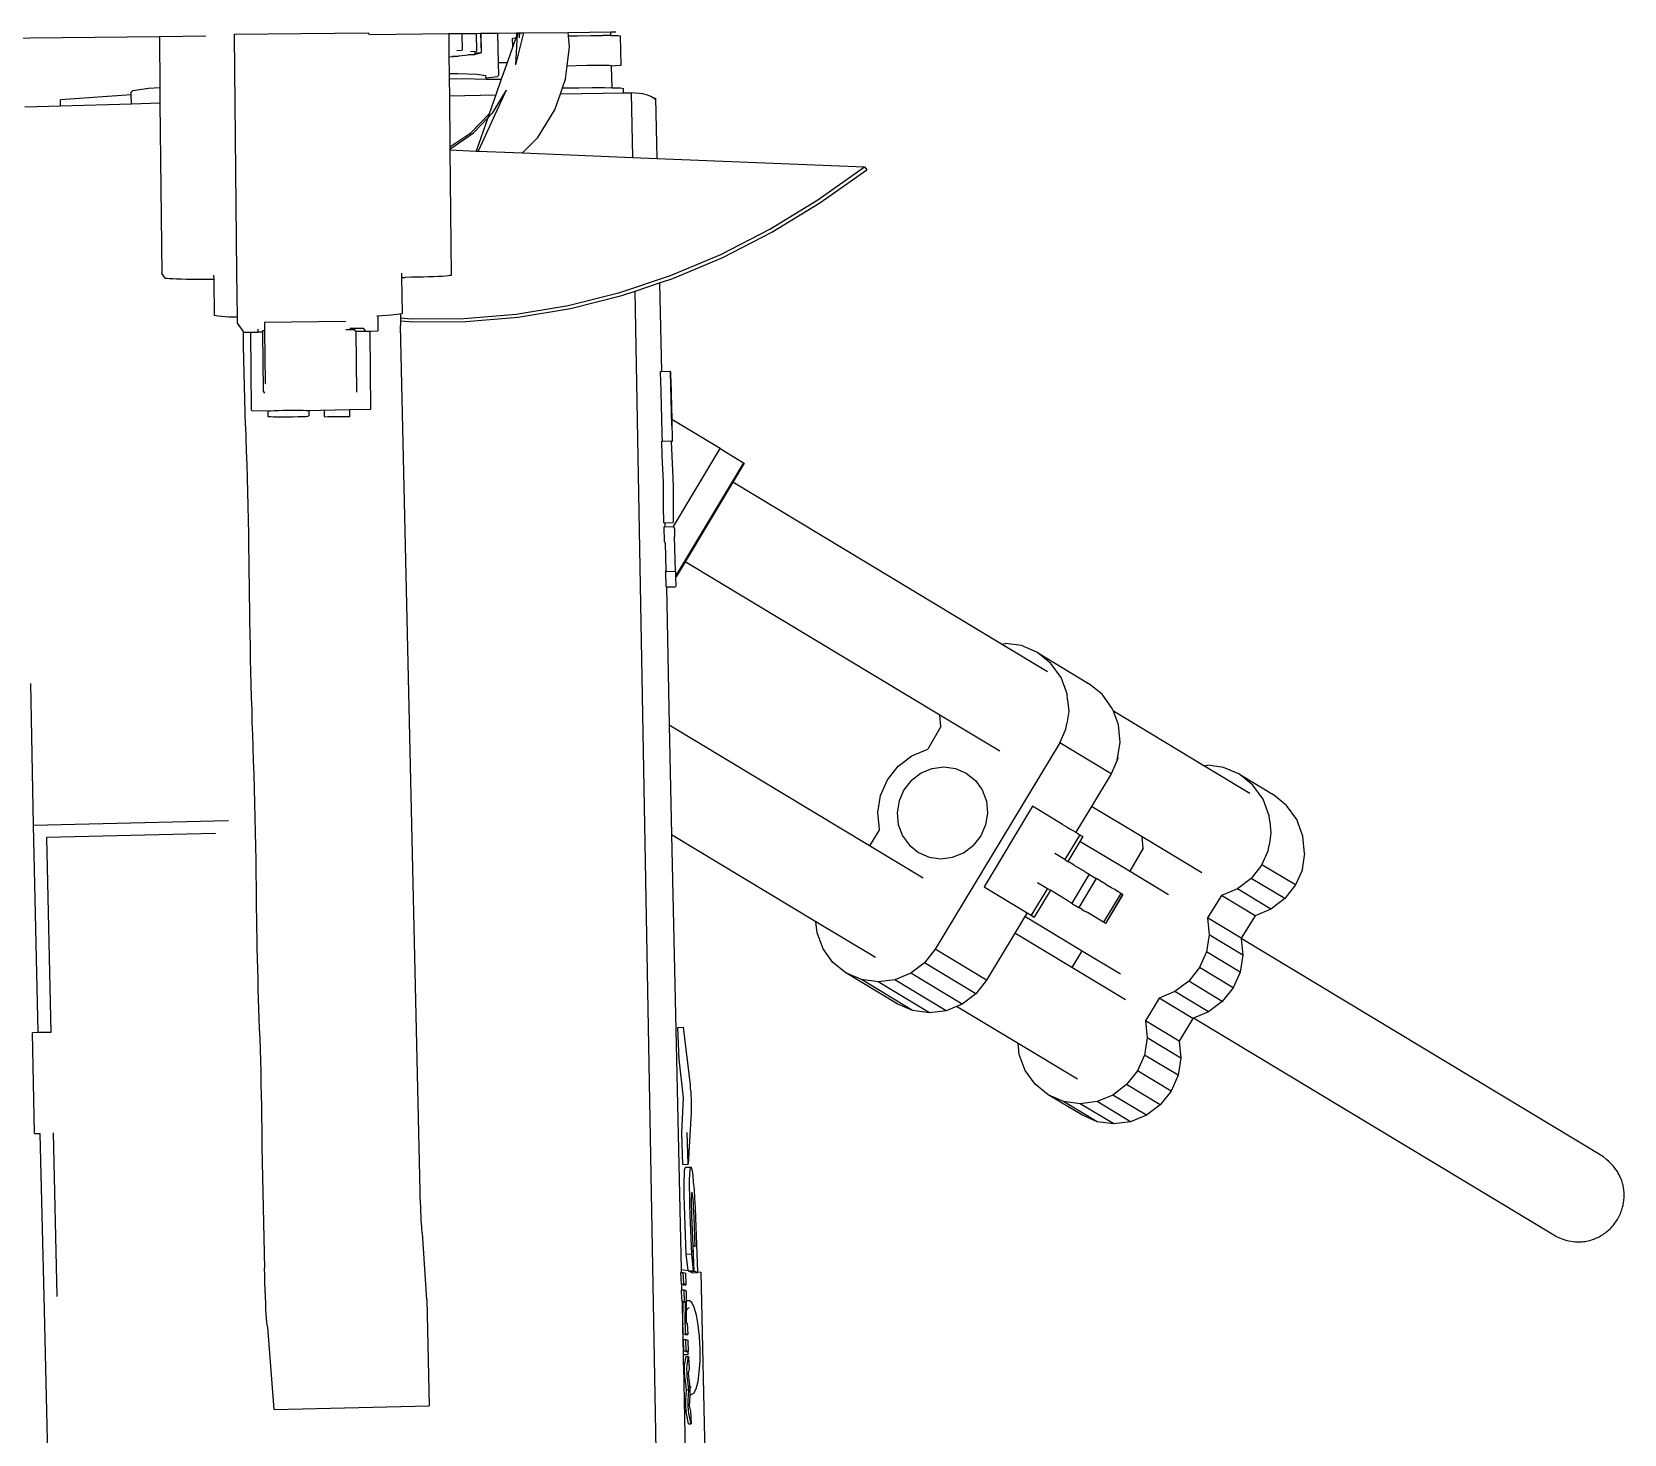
# Model space of a CAD drawing. Header units: inches. Extents: x -54 to 57, y -24 to 32.
# Drawn here: x -43.89 to -27.95, y 6.85 to 20.88 of the extents above; entities that cross this region are included whole.
import ezdxf

# ---------------------------------------------------------------- set-up
doc = ezdxf.new("R2010")
doc.units = ezdxf.units.IN
doc.header["$MEASUREMENT"] = 0
doc.layers.add('models', color=7, linetype='Continuous')

# ---------------------------------------------------------------- blocks, each defined once
blk = doc.blocks.new('camera_man')
at = {"layer": 'models'}
for p, q in [((-1.924, 13.72), (-3.684, 13.701)), ((-1.459, 13.725), (-1.924, 13.72)), ((-1.924, 13.72), (-1.919, 13.213)), ((0.17, 13.756), (-1.174, 13.742)), ((-1.174, 13.742), (-1.174, 13.728)), ((-1.174, 13.728), (-1.151, 11.359)), ((0.18, 13.743), (0.17, 13.756)), ((0.18, 13.743), (0.973, 13.751)), ((0.973, 13.751), (1.103, 13.753)), ((0.973, 13.751), (0.975, 13.519)), ((1.103, 13.753), (1.248, 13.754)), ((1.103, 13.753), (1.107, 13.584)), ((1.248, 13.754), (1.292, 13.755)), ((1.248, 13.754), (1.252, 13.574)), ((1.292, 13.755), (1.296, 13.56)), ((1.292, 13.755), (1.294, 13.755)), ((1.294, 13.755), (1.463, 13.757)), ((1.294, 13.755), (1.298, 13.559)), ((1.463, 13.757), (1.651, 13.759)), ((1.47, 13.46), (1.463, 13.757)), ((1.72, 13.759), (1.64, 13.44)), ((1.657, 13.745), (1.64, 13.44)), ((1.653, 13.734), (1.644, 13.708)), ((1.653, 13.734), (1.651, 13.759)), ((1.651, 13.759), (1.657, 13.759)), ((1.657, 13.745), (1.653, 13.734)), ((1.657, 13.759), (1.657, 13.745)), ((1.657, 13.759), (1.661, 13.758)), ((1.661, 13.758), (1.657, 13.745)), ((1.661, 13.758), (1.675, 13.759)), ((1.675, 13.759), (1.678, 13.71)), ((1.675, 13.759), (1.68, 13.759)), ((1.68, 13.759), (1.678, 13.71)), ((1.68, 13.759), (1.72, 13.759)), ((1.72, 13.759), (2.168, 13.764)), ((2.168, 13.764), (2.594, 13.769)), ((2.171, 13.728), (2.168, 13.764)), ((2.171, 13.728), (2.262, 13.73)), ((2.182, 13.618), (2.171, 13.728)), ((2.262, 13.73), (2.395, 13.732)), ((2.395, 13.732), (2.513, 13.733)), ((2.595, 13.733), (2.513, 13.733)), ((2.594, 13.769), (2.644, 13.77)), ((2.595, 13.733), (2.594, 13.769)), ((2.595, 13.733), (2.605, 13.733)), ((2.605, 13.733), (2.667, 13.732)), ((2.667, 13.732), (2.693, 13.73)), ((2.699, 13.435), (2.693, 13.73)), ((1.055, 13.582), (1.107, 13.584)), ((1.19, 13.571), (1.252, 13.574)), ((1.228, 13.558), (1.296, 13.56)), ((1.237, 13.544), (1.296, 13.56)), ((1.296, 13.56), (1.298, 13.559)), ((1.613, 13.621), (1.556, 13.459)), ((1.612, 13.704), (1.622, 13.707)), ((1.613, 13.621), (1.612, 13.704)), ((1.644, 13.708), (1.613, 13.621)), ((1.622, 13.707), (1.644, 13.708)), ((2.159, 13.43), (2.182, 13.618)), ((0.975, 13.519), (1.069, 13.526)), ((0.975, 13.519), (0.977, 13.353)), ((1.01, 13.526), (1.069, 13.526)), ((1.234, 13.543), (1.069, 13.526)), ((1.167, 13.543), (1.234, 13.543)), ((1.234, 13.543), (1.237, 13.544)), ((1.556, 13.459), (1.47, 13.46)), ((1.473, 13.336), (1.47, 13.46)), ((1.556, 13.459), (1.499, 13.294)), ((2.143, 13.294), (2.159, 13.43)), ((2.159, 13.43), (2.249, 13.432)), ((2.249, 13.432), (2.358, 13.434)), ((2.358, 13.434), (2.454, 13.435)), ((2.454, 13.435), (2.53, 13.435)), ((2.53, 13.435), (2.58, 13.435)), ((2.58, 13.435), (2.602, 13.433)), ((2.602, 13.427), (2.602, 13.433)), ((2.642, 13.429), (2.602, 13.427)), ((2.607, 13.21), (2.602, 13.427)), ((2.689, 13.433), (2.642, 13.429)), ((2.699, 13.435), (2.689, 13.433)), ((0.977, 13.353), (1.065, 13.352)), ((0.977, 13.353), (0.978, 13.3)), ((0.978, 13.3), (1.109, 13.301)), ((0.978, 13.3), (0.979, 13.129)), ((1.065, 13.352), (1.254, 13.344)), ((1.109, 13.301), (1.346, 13.297)), ((1.254, 13.344), (1.345, 13.332)), ((1.346, 13.305), (1.345, 13.332)), ((1.458, 13.32), (1.346, 13.305)), ((1.346, 13.297), (1.346, 13.305)), ((1.346, 13.297), (1.471, 13.295)), ((1.499, 13.294), (1.443, 13.137)), ((1.473, 13.336), (1.458, 13.32)), ((1.471, 13.295), (1.499, 13.294)), ((2.112, 13.207), (2.143, 13.294)), ((-2.206, 13.139), (-2.914, 13.087)), ((-2.913, 13.028), (-2.914, 13.087)), ((-2.206, 13.164), (-2.189, 13.183)), ((-2.206, 13.139), (-2.206, 13.164)), ((-2.204, 13.049), (-2.206, 13.139)), ((-2.189, 13.183), (-2.034, 13.204)), ((-2.034, 13.204), (-1.919, 13.213)), ((-1.919, 13.213), (-1.918, 13.057)), ((0.979, 13.129), (1.443, 13.137)), ((0.979, 13.129), (0.984, 12.617)), ((1.548, 13.185), (1.266, 12.575)), ((1.443, 13.137), (1.378, 12.95)), ((1.548, 13.185), (1.406, 12.955)), ((2.035, 12.987), (2.092, 13.148)), ((2.092, 13.148), (2.112, 13.207)), ((2.092, 13.148), (2.722, 13.159)), ((2.112, 13.207), (2.132, 13.207)), ((2.132, 13.207), (2.276, 13.21)), ((2.276, 13.21), (2.412, 13.212)), ((2.412, 13.212), (2.533, 13.212)), ((2.533, 13.212), (2.607, 13.21)), ((2.607, 13.21), (2.628, 13.21)), ((2.628, 13.21), (2.692, 13.207)), ((2.692, 13.207), (2.721, 13.203)), ((2.722, 13.159), (2.721, 13.203)), ((2.722, 13.159), (2.802, 13.16)), ((2.915, 13.149), (2.802, 13.16)), ((2.814, 12.512), (2.802, 13.16)), ((2.961, 13.135), (2.915, 13.149)), ((2.997, 13.122), (2.961, 13.135)), ((3.014, 13.112), (2.997, 13.122)), ((3.014, 13.112), (3.043, 13.106)), ((3.023, 13.108), (3.014, 13.112)), ((3.038, 13.093), (3.023, 13.108)), ((3.043, 13.106), (3.056, 12.503)), ((-3.27, 13.017), (-2.913, 13.028)), ((-2.913, 13.028), (-2.204, 13.049)), ((-2.204, 13.049), (-1.918, 13.057)), ((-1.918, 13.057), (-1.901, 11.351)), ((1.195, 12.757), (1.378, 12.95)), ((1.364, 12.91), (1.406, 12.955)), ((1.378, 12.95), (1.364, 12.91)), ((1.864, 12.712), (2.035, 12.987)), ((0.984, 12.617), (1.195, 12.757)), ((0.995, 12.601), (1.219, 12.757)), ((1.219, 12.757), (1.364, 12.91)), ((1.364, 12.91), (1.247, 12.576)), ((0.984, 12.617), (0.984, 12.61)), ((0.984, 12.61), (0.985, 12.597)), ((0.985, 12.597), (0.995, 12.601)), ((0.985, 12.597), (0.985, 12.587)), ((1.712, 12.557), (1.864, 12.712)), ((0.985, 12.587), (1.247, 12.576)), ((0.985, 12.587), (0.997, 11.333)), ((1.247, 12.576), (1.266, 12.575)), ((1.266, 12.575), (1.712, 12.557)), ((1.712, 12.557), (2.814, 12.512)), ((2.814, 12.512), (3.056, 12.503)), ((3.056, 12.503), (5.136, 12.418)), ((4.668, 12.087), (5.136, 12.418)), ((4.689, 12.057), (5.157, 12.388)), ((5.136, 12.418), (5.157, 12.388)), ((4.187, 11.794), (4.668, 12.087)), ((4.208, 11.764), (4.689, 12.057)), ((3.695, 11.542), (4.187, 11.794)), ((3.716, 11.512), (4.208, 11.764)), ((3.194, 11.33), (3.695, 11.542)), ((3.215, 11.3), (3.716, 11.512)), ((-1.867, 11.304), (-1.901, 11.351)), ((-1.381, 11.333), (-1.38, 11.291)), ((-1.151, 11.359), (-1.146, 10.912)), ((0.5, 11.355), (0.501, 11.312)), ((0.822, 11.318), (0.771, 11.317)), ((0.867, 11.32), (0.822, 11.318)), ((0.907, 11.322), (0.867, 11.32)), ((0.94, 11.324), (0.907, 11.322)), ((0.966, 11.327), (0.94, 11.324)), ((0.984, 11.329), (0.966, 11.327)), ((0.995, 11.331), (0.984, 11.329)), ((0.997, 11.333), (0.995, 11.331)), ((2.685, 11.159), (3.194, 11.33)), ((-1.861, 11.301), (-1.867, 11.304)), ((-1.846, 11.299), (-1.861, 11.301)), ((-1.823, 11.297), (-1.846, 11.299)), ((-1.791, 11.296), (-1.823, 11.297)), ((-1.752, 11.294), (-1.791, 11.296)), ((-1.706, 11.293), (-1.752, 11.294)), ((-1.653, 11.292), (-1.706, 11.293)), ((-1.596, 11.291), (-1.653, 11.292)), ((-1.534, 11.291), (-1.596, 11.291)), ((-1.469, 11.291), (-1.534, 11.291)), ((-1.402, 11.291), (-1.469, 11.291)), ((-1.38, 11.291), (-1.402, 11.291)), ((-1.38, 11.291), (-1.377, 10.93)), ((0.501, 11.312), (0.537, 11.312)), ((0.501, 11.312), (0.505, 10.951)), ((0.599, 11.313), (0.537, 11.312)), ((0.659, 11.314), (0.599, 11.313)), ((0.717, 11.315), (0.659, 11.314)), ((0.771, 11.317), (0.717, 11.315)), ((2.169, 11.03), (2.685, 11.159)), ((2.706, 11.129), (2.838, 11.174)), ((2.838, 11.174), (3.083, 11.256)), ((3.066, -1.347), (2.838, 11.174)), ((3.083, 11.256), (3.215, 11.3)), ((3.083, 11.256), (3.103, 10.37)), ((1.648, 10.944), (2.169, 11.03)), ((1.669, 10.914), (2.19, 11)), ((2.19, 11), (2.706, 11.129)), ((-1.335, 10.922), (-1.377, 10.93)), ((-1.232, 10.914), (-1.335, 10.922)), ((-1.146, 10.912), (-1.232, 10.914)), ((-1.146, 10.912), (-1.145, 10.852)), ((-1.145, 10.852), (-1.087, 10.771)), ((-0.065, 10.869), (-0.872, 10.86)), ((-0.872, 10.86), (-0.871, 10.78)), ((-0.062, 10.864), (-0.065, 10.869)), ((0.256, 10.924), (0.253, 10.924)), ((0.262, 10.925), (0.256, 10.924)), ((0.397, 10.933), (0.262, 10.925)), ((0.262, 10.925), (0.263, 10.777)), ((0.482, 10.942), (0.397, 10.933)), ((0.488, 10.944), (0.482, 10.942)), ((0.505, 10.951), (0.488, 10.944)), ((0.488, 10.944), (0.488, 10.906)), ((0.488, 10.906), (0.598, 10.898)), ((0.488, 10.906), (0.489, 10.878)), ((0.489, 10.878), (0.619, 10.868)), ((0.489, 10.878), (0.49, 10.83)), ((0.598, 10.898), (1.124, 10.899)), ((0.619, 10.868), (1.145, 10.87)), ((1.124, 10.899), (1.648, 10.944)), ((1.145, 10.87), (1.669, 10.914)), ((-1.087, 10.771), (-1.084, 10.628)), ((-1.087, 10.771), (-1.081, 10.762)), ((-1.081, 10.762), (-1.011, 10.762)), ((-1.011, 10.762), (-0.937, 10.764)), ((-1.011, 10.762), (-1.004, 9.986)), ((-0.938, 10.794), (-0.937, 10.764)), ((-0.888, 10.763), (-0.937, 10.764)), ((-0.937, 10.764), (-0.937, 10.763)), ((-0.888, 10.78), (-0.871, 10.78)), ((-0.888, 10.763), (-0.888, 10.78)), ((-0.882, 10.173), (-0.888, 10.763)), ((-0.871, 10.78), (-0.866, 10.254)), ((-0.059, 10.789), (-0.019, 10.79)), ((-0.019, 10.804), (0.116, 10.805)), ((-0.019, 10.79), (0.029, 10.79)), ((0.041, 10.773), (0.029, 10.79)), ((0.043, 10.773), (0.041, 10.773)), ((0.043, 10.772), (0.041, 10.773)), ((0.044, 10.772), (0.043, 10.773)), ((0.043, 10.772), (0.044, 10.772)), ((0.043, 10.772), (0.049, 10.164)), ((0.044, 10.772), (0.134, 10.773)), ((0.116, 10.805), (0.134, 10.78)), ((0.134, 10.78), (0.134, 10.775)), ((0.134, 10.775), (0.263, 10.777)), ((0.134, 10.775), (0.134, 10.773)), ((0.134, 10.773), (0.175, 10.773)), ((0.175, 10.773), (0.183, 10.762)), ((0.183, 10.762), (0.19, 9.988)), ((0.687, 2.162), (0.49, 10.83)), ((-1.081, 10.624), (-1.084, 10.628)), ((-1.063, 9.825), (-1.081, 10.624)), ((3.094, 10.364), (3.094, 10.37)), ((3.094, 10.37), (3.103, 10.37)), ((3.094, 10.341), (3.094, 10.364)), ((3.103, 10.37), (3.188, 10.372)), ((3.188, 10.372), (3.188, 10.37)), ((3.188, 10.37), (3.189, 10.363)), ((3.189, 10.363), (3.191, 10.363)), ((3.189, 10.363), (3.191, 10.226)), ((3.191, 10.363), (3.192, 10.36)), ((-0.866, 10.254), (-0.86, 10.246)), ((3.095, 10.294), (3.094, 10.341)), ((3.108, 9.762), (3.095, 10.294)), ((3.191, 10.226), (3.191, 10.222)), ((3.191, 10.226), (3.192, 10.222)), ((3.191, 10.222), (3.192, 10.222)), ((3.191, 10.222), (3.201, 9.829)), ((3.192, 10.36), (3.193, 10.35)), ((3.193, 10.35), (3.194, 10.324)), ((3.194, 10.324), (3.195, 10.275)), ((3.195, 10.275), (3.205, 9.889)), ((-0.869, 10.154), (-0.882, 10.173)), ((-0.996, 9.975), (-1.004, 9.986)), ((-0.809, 9.974), (-0.996, 9.975)), ((-0.83, 9.972), (-0.838, 9.97)), ((-0.838, 9.97), (-0.837, 9.921)), ((-0.837, 9.921), (-0.832, 9.92)), ((-0.832, 9.92), (-0.812, 9.918)), ((-0.809, 9.974), (-0.83, 9.972)), ((-0.812, 9.918), (-0.781, 9.917)), ((-0.775, 9.975), (-0.809, 9.974)), ((-0.781, 9.917), (-0.739, 9.916)), ((-0.732, 9.977), (-0.775, 9.975)), ((-0.739, 9.916), (-0.69, 9.916)), ((-0.685, 9.978), (-0.732, 9.977)), ((-0.69, 9.916), (-0.637, 9.916)), ((-0.599, 9.979), (-0.685, 9.978)), ((-0.637, 9.916), (-0.584, 9.917)), ((-0.577, 9.979), (-0.599, 9.979)), ((-0.584, 9.917), (-0.535, 9.918)), ((-0.528, 9.979), (-0.577, 9.979)), ((-0.535, 9.918), (-0.492, 9.92)), ((-0.486, 9.978), (-0.528, 9.979)), ((-0.492, 9.92), (-0.458, 9.921)), ((-0.455, 9.977), (-0.486, 9.978)), ((-0.458, 9.921), (-0.437, 9.923)), ((-0.019, 9.985), (-0.455, 9.977)), ((-0.435, 9.976), (-0.455, 9.977)), ((-0.437, 9.923), (-0.429, 9.925)), ((-0.429, 9.974), (-0.435, 9.976)), ((-0.429, 9.974), (-0.429, 9.925)), ((-0.271, 9.92), (-0.272, 9.983)), ((-0.267, 9.913), (-0.271, 9.92)), ((-0.058, 9.917), (-0.267, 9.913)), ((-0.237, 9.919), (-0.06, 9.92)), ((-0.06, 9.92), (-0.058, 9.917)), ((-0.018, 9.916), (-0.058, 9.917)), ((0.19, 9.988), (-0.019, 9.985)), ((-0.018, 9.916), (-0.019, 9.985)), ((3.205, 9.889), (3.207, 9.82)), ((3.69, 9.598), (3.205, 9.889)), ((-1.063, 9.825), (-1.059, 9.703)), ((3.11, 9.714), (3.108, 9.762)), ((3.201, 9.829), (3.206, 9.815)), ((3.207, 9.82), (3.206, 9.815)), ((3.206, 9.815), (3.209, 9.743)), ((3.209, 9.743), (3.21, 9.697)), ((-1.059, 9.703), (-1.054, 9.574)), ((-1.054, 9.574), (-1.05, 9.441)), ((3.11, 9.525), (3.106, 9.672)), ((3.106, 9.672), (3.114, 9.672)), ((3.111, 9.688), (3.11, 9.714)), ((3.112, 9.678), (3.111, 9.688)), ((3.114, 9.672), (3.112, 9.678)), ((3.114, 9.672), (3.199, 9.675)), ((3.199, 9.675), (3.199, 9.668)), ((3.199, 9.668), (3.209, 9.668)), ((3.199, 9.668), (3.216, 9.305)), ((3.21, 9.674), (3.209, 9.668)), ((3.21, 9.697), (3.21, 9.674)), ((3.223, 8.818), (3.69, 9.598)), ((3.69, 9.598), (3.924, 9.457)), ((-1.05, 9.441), (-1.046, 9.303)), ((3.122, 9.265), (3.11, 9.525)), ((3.924, 9.457), (3.244, 8.32)), ((3.93, 9.453), (3.816, 9.263)), ((3.924, 9.457), (3.929, 9.454)), ((3.929, 9.454), (3.93, 9.453)), ((-1.046, 9.303), (-1.042, 9.164)), ((3.122, 9.025), (3.122, 9.265)), ((3.216, 9.305), (3.218, 9.203)), ((3.816, 9.263), (3.339, 8.466)), ((6.507, 7.642), (3.816, 9.263)), ((-1.042, 9.164), (-1.039, 9.023)), ((3.218, 9.203), (3.22, 8.859)), ((-1.039, 9.023), (-1.036, 8.883)), ((3.127, 8.856), (3.122, 9.025)), ((-1.036, 8.883), (-1.033, 8.744)), ((3.127, 8.856), (3.136, 8.856)), ((3.134, 8.669), (3.13, 8.816)), ((3.13, 8.816), (3.137, 8.816)), ((3.136, 8.856), (3.22, 8.859)), ((3.136, 8.856), (3.137, 8.816)), ((3.137, 8.816), (3.223, 8.818)), ((3.223, 8.818), (3.23, 8.802)), ((3.23, 8.802), (3.231, 8.791)), ((3.231, 8.791), (3.232, 8.765)), ((-1.033, 8.744), (-1.031, 8.609)), ((-1.031, 8.609), (-1.029, 8.479)), ((3.14, 8.651), (3.134, 8.669)), ((3.14, 8.651), (3.147, 8.378)), ((3.232, 8.765), (3.233, 8.717)), ((3.242, 8.368), (3.233, 8.717)), ((-1.029, 8.479), (-1.028, 8.354)), ((3.339, 8.466), (3.25, 8.316)), ((5.889, 6.931), (3.339, 8.466)), ((-1.028, 8.354), (-1.027, 8.237)), ((3.15, 8.218), (3.145, 8.368)), ((3.145, 8.368), (3.146, 8.368)), ((3.147, 8.378), (3.146, 8.378)), ((3.147, 8.378), (3.146, 8.368)), ((3.146, 8.368), (3.148, 8.368)), ((3.148, 8.368), (3.147, 8.378)), ((3.148, 8.368), (3.239, 8.371)), ((3.239, 8.371), (3.241, 8.364)), ((3.242, 8.368), (3.241, 8.364)), ((3.241, 8.364), (3.244, 8.32)), ((3.248, 8.317), (3.244, 8.32)), ((3.244, 8.32), (3.244, 8.291)), ((3.244, 8.291), (3.245, 8.245)), ((3.25, 8.316), (3.248, 8.317)), ((-1.027, 8.237), (-1.025, 8.118)), ((3.151, 8.214), (3.15, 8.218)), ((3.151, 8.214), (3.244, 8.216)), ((3.151, 8.214), (3.18, 6.831)), ((3.245, 8.222), (3.244, 8.216)), ((3.245, 8.245), (3.245, 8.222)), ((-1.025, 8.118), (-1.023, 7.997)), ((-1.023, 7.997), (-1.021, 7.873)), ((-1.021, 7.873), (-1.019, 7.747)), ((-1.019, 7.747), (-1.016, 7.62)), ((-1.016, 7.62), (-1.014, 7.492)), ((6.507, 7.642), (6.547, 7.648)), ((6.967, 7.365), (6.507, 7.642)), ((6.705, 7.626), (6.547, 7.648)), ((6.865, 7.557), (6.705, 7.626)), ((7, 7.448), (6.865, 7.557)), ((6.865, 7.557), (7.378, 7.248)), ((-1.014, 7.492), (-1.011, 7.364)), ((-1.011, 7.364), (-1.007, 7.236)), ((7.102, 7.307), (7, 7.448)), ((-3.183, 5.83), (-3.211, 7.248)), ((-1.007, 7.236), (-1.004, 7.108)), ((7.163, 7.143), (7.102, 7.307)), ((7.513, 7.139), (7.378, 7.248)), ((-1.004, 7.108), (-1, 6.982)), ((7.168, 7.085), (7.163, 7.143)), ((7.168, 7.085), (7.18, 6.966)), ((7.615, 6.998), (7.513, 7.139)), ((-1, 6.982), (-0.997, 6.858)), ((-0.997, 6.858), (-0.993, 6.737)), ((5.9, 6.816), (5.889, 6.931)), ((6.488, 6.57), (5.889, 6.931)), ((7.18, 6.966), (7.161, 6.847)), ((7.626, 6.969), (7.615, 6.998)), ((7.676, 6.834), (7.626, 6.969)), ((8.53, 6.424), (7.626, 6.969)), ((-0.993, 6.737), (-0.988, 6.61)), ((5.186, 5.623), (3.18, 6.831)), ((3.18, 6.831), (3.204, 5.733)), ((5.9, 6.816), (5.768, 6.589)), ((7.09, 6.652), (7.151, 6.79)), ((7.151, 6.79), (7.161, 6.847)), ((7.693, 6.657), (7.676, 6.834)), ((-0.988, 6.61), (-0.984, 6.476)), ((5.61, 6.524), (5.768, 6.589)), ((7.09, 6.652), (5.843, 4.589)), ((7.603, 6.343), (7.09, 6.652)), ((7.664, 6.481), (7.693, 6.657)), ((-0.984, 6.476), (-0.979, 6.337)), ((5.365, 6.284), (5.472, 6.42)), ((5.472, 6.42), (5.61, 6.524)), ((5.701, 6.352), (5.812, 6.398)), ((5.812, 6.398), (5.929, 6.413)), ((5.929, 6.413), (6.046, 6.397)), ((6.046, 6.397), (6.154, 6.351)), ((7.664, 6.481), (7.603, 6.343)), ((7.674, 6.503), (7.665, 6.483)), ((8.53, 6.424), (8.57, 6.429)), ((8.991, 6.147), (8.53, 6.424)), ((8.729, 6.407), (8.57, 6.429)), ((8.888, 6.339), (8.729, 6.407)), ((-0.979, 6.337), (-0.975, 6.195)), ((5.295, 6.125), (5.365, 6.284)), ((5.605, 6.279), (5.53, 6.184)), ((5.605, 6.279), (5.701, 6.352)), ((6.154, 6.351), (6.245, 6.277)), ((6.245, 6.277), (6.314, 6.182)), ((7.603, 6.343), (7.406, 6.017)), ((8.888, 6.339), (9.225, 6.136)), ((9.023, 6.23), (8.888, 6.339)), ((9.125, 6.089), (9.023, 6.23)), ((-0.975, 6.195), (-0.971, 6.05)), ((5.267, 5.955), (5.295, 6.125)), ((5.481, 6.073), (5.462, 5.954)), ((5.53, 6.184), (5.481, 6.073)), ((6.314, 6.182), (6.355, 6.071)), ((6.355, 6.071), (6.367, 5.951)), ((9.187, 5.924), (9.125, 6.089)), ((9.36, 6.027), (9.225, 6.136)), ((-0.971, 6.05), (-0.968, 5.904)), ((-0.968, 5.904), (-0.965, 5.759)), ((5.284, 5.785), (5.267, 5.955)), ((5.462, 5.954), (5.473, 5.835)), ((6.817, 6.018), (6.331, 5.213)), ((6.367, 5.951), (6.347, 5.832)), ((7.116, 5.837), (6.817, 6.018)), ((7.406, 6.017), (7.249, 5.758)), ((7.913, 5.712), (7.406, 6.017)), ((9.192, 5.867), (9.187, 5.924)), ((9.462, 5.886), (9.36, 6.027)), ((-3.186, 5.83), (-3.183, 5.83)), ((-3.139, 3.753), (-3.186, 5.83)), ((-3.183, 5.83), (-1.237, 5.875)), ((-1.366, 5.746), (-3.054, 5.707)), ((-1.366, 5.746), (-1.365, 5.742)), ((-1.235, 5.869), (-1.237, 5.875)), ((-0.965, 5.759), (-0.962, 5.615)), ((5.284, 5.785), (5.186, 5.623)), ((5.473, 5.835), (5.515, 5.724)), ((6.347, 5.832), (6.298, 5.722)), ((7.116, 5.837), (7.165, 5.808)), ((7.165, 5.808), (7.19, 5.793)), ((7.19, 5.793), (7.249, 5.758)), ((7.249, 5.758), (7.27, 5.745)), ((7.27, 5.745), (7.277, 5.741)), ((7.277, 5.741), (7.29, 5.732)), ((9.204, 5.748), (9.184, 5.629)), ((9.192, 5.867), (9.204, 5.748)), ((9.523, 5.721), (9.462, 5.886)), ((-3.054, 5.707), (-3.01, 3.756)), ((-0.962, 5.615), (-0.96, 5.475)), ((4.649, 4.863), (3.204, 5.733)), ((3.204, 5.733), (3.299, 1.383)), ((5.723, 5.3), (5.186, 5.623)), ((5.515, 5.724), (5.584, 5.629)), ((5.584, 5.629), (5.675, 5.555)), ((6.127, 5.554), (6.223, 5.627)), ((6.298, 5.722), (6.223, 5.627)), ((7.29, 5.732), (7.14, 5.485)), ((7.291, 5.666), (7.17, 5.467)), ((7.29, 5.732), (7.307, 5.722)), ((7.32, 5.715), (7.291, 5.666)), ((7.786, 5.368), (7.291, 5.666)), ((7.307, 5.722), (7.314, 5.718)), ((7.314, 5.718), (7.32, 5.715)), ((7.924, 5.598), (7.791, 5.37)), ((7.924, 5.598), (7.913, 5.712)), ((8.512, 5.352), (7.913, 5.712)), ((9.175, 5.572), (9.184, 5.629)), ((9.54, 5.545), (9.523, 5.721)), ((-0.96, 5.475), (-0.958, 5.34)), ((5.675, 5.555), (5.782, 5.509)), ((5.782, 5.509), (5.899, 5.493)), ((5.899, 5.493), (6.016, 5.508)), ((6.016, 5.508), (6.127, 5.554)), ((7.14, 5.485), (7.041, 5.545)), ((7.14, 5.485), (7.17, 5.467)), ((7.177, 5.463), (7.17, 5.467)), ((7.234, 5.428), (7.177, 5.463)), ((7.234, 5.428), (7.24, 5.424)), ((7.292, 5.393), (7.24, 5.424)), ((9.113, 5.434), (9.005, 5.297)), ((9.113, 5.434), (9.175, 5.572)), ((9.45, 5.231), (9.113, 5.434)), ((9.54, 5.545), (9.512, 5.369)), ((-0.958, 5.34), (-0.956, 5.211)), ((7.384, 5.338), (7.21, 5.048)), ((7.453, 5.296), (7.279, 5.007)), ((7.297, 5.39), (7.292, 5.393)), ((7.339, 5.365), (7.297, 5.39)), ((7.343, 5.362), (7.339, 5.365)), ((7.343, 5.362), (7.376, 5.343)), ((7.377, 5.342), (7.376, 5.343)), ((7.376, 5.343), (7.378, 5.341)), ((7.378, 5.341), (7.384, 5.338)), ((7.383, 5.339), (7.384, 5.338)), ((7.384, 5.338), (7.387, 5.336)), ((7.387, 5.336), (7.453, 5.296)), ((7.462, 5.291), (7.453, 5.296)), ((7.499, 5.269), (7.462, 5.291)), ((7.499, 5.269), (7.511, 5.261)), ((7.553, 5.236), (7.511, 5.261)), ((7.786, 5.368), (7.791, 5.37)), ((8.177, 5.132), (7.786, 5.368)), ((9.005, 5.297), (8.867, 5.192)), ((9.342, 5.094), (9.005, 5.297)), ((9.512, 5.369), (9.45, 5.231)), ((9.521, 5.391), (9.512, 5.371)), ((-0.956, 5.211), (-0.955, 5.089)), ((6.331, 5.213), (6.762, 4.953)), ((6.966, 5.196), (6.804, 4.928)), ((6.996, 5.178), (6.834, 4.91)), ((6.866, 5.256), (6.966, 5.196)), ((6.966, 5.196), (6.996, 5.178)), ((7.169, 5.073), (6.996, 5.178)), ((7.701, 5.147), (7.527, 4.858)), ((7.719, 5.136), (7.546, 4.847)), ((7.721, 5.135), (7.547, 4.846)), ((7.553, 5.236), (7.586, 5.216)), ((7.612, 5.2), (7.586, 5.216)), ((7.64, 5.184), (7.612, 5.2)), ((7.669, 5.166), (7.64, 5.184)), ((7.67, 5.166), (7.669, 5.166)), ((7.68, 5.16), (7.67, 5.166)), ((7.701, 5.147), (7.68, 5.16)), ((7.719, 5.136), (7.701, 5.147)), ((7.721, 5.135), (7.719, 5.136)), ((8.707, 5.126), (8.568, 4.903)), ((8.867, 5.192), (8.707, 5.126)), ((9.044, 4.923), (8.707, 5.126)), ((9.203, 4.989), (8.867, 5.192)), ((9.45, 5.231), (9.342, 5.094)), ((-0.955, 5.089), (-0.954, 4.995)), ((-0.954, 4.995), (-0.953, 4.898)), ((6.762, 4.953), (6.74, 4.914)), ((6.762, 4.953), (6.804, 4.928)), ((7.169, 5.073), (7.199, 5.055)), ((7.199, 5.055), (7.201, 5.054)), ((7.201, 5.054), (7.21, 5.048)), ((7.21, 5.048), (7.214, 5.046)), ((7.214, 5.046), (7.217, 5.044)), ((7.218, 5.043), (7.217, 5.044)), ((7.218, 5.043), (7.279, 5.007)), ((7.313, 4.986), (7.279, 5.007)), ((7.313, 4.986), (7.328, 4.977)), ((7.328, 4.977), (7.337, 4.972)), ((7.337, 4.972), (7.346, 4.966)), ((7.366, 4.954), (7.346, 4.966)), ((7.527, 4.858), (7.366, 4.954)), ((9.203, 4.989), (9.044, 4.923)), ((9.342, 5.094), (9.203, 4.989)), ((-0.953, 4.898), (-0.951, 4.799)), ((-0.951, 4.799), (-0.95, 4.699)), ((4.66, 4.751), (4.649, 4.863)), ((5.244, 4.504), (4.649, 4.863)), ((6.74, 4.914), (6.639, 4.748)), ((7.307, 4.573), (6.74, 4.914)), ((6.804, 4.928), (6.828, 4.913)), ((6.828, 4.913), (6.834, 4.91)), ((7.546, 4.847), (7.527, 4.858)), ((7.546, 4.847), (7.547, 4.846)), ((8.568, 4.903), (8.585, 4.732)), ((8.905, 4.7), (8.568, 4.903)), ((9.044, 4.923), (8.905, 4.7)), ((-0.95, 4.699), (-0.948, 4.598)), ((4.72, 4.592), (4.66, 4.751)), ((6.639, 4.748), (6.356, 4.279)), ((7.209, 4.405), (6.639, 4.748)), ((8.585, 4.732), (8.557, 4.562)), ((8.921, 4.53), (8.585, 4.732)), ((8.905, 4.7), (8.906, 4.694)), ((12.532, 2.51), (8.906, 4.694)), ((8.906, 4.694), (8.921, 4.53)), ((-0.948, 4.598), (-0.945, 4.496)), ((-0.945, 4.496), (-0.943, 4.393)), ((4.818, 4.455), (4.72, 4.592)), ((5.843, 4.589), (5.735, 4.452)), ((6.356, 4.279), (5.843, 4.589)), ((7.307, 4.566), (7.209, 4.405)), ((7.307, 4.566), (7.307, 4.573)), ((7.698, 4.337), (7.307, 4.573)), ((8.557, 4.562), (8.487, 4.404)), ((8.894, 4.359), (8.557, 4.562)), ((8.921, 4.53), (8.894, 4.359)), ((-0.943, 4.393), (-0.94, 4.291)), ((4.949, 4.35), (4.818, 4.455)), ((5.462, 4.041), (4.949, 4.35)), ((5.103, 4.284), (4.949, 4.35)), ((5.598, 4.348), (5.439, 4.282)), ((5.735, 4.452), (5.598, 4.348)), ((6.111, 4.039), (5.598, 4.348)), ((6.249, 4.143), (5.735, 4.452)), ((7.747, 4.081), (7.209, 4.405)), ((8.487, 4.404), (8.38, 4.268)), ((8.824, 4.201), (8.487, 4.404)), ((8.894, 4.359), (8.824, 4.201)), ((-0.94, 4.291), (-0.938, 4.19)), ((-0.938, 4.19), (-0.935, 4.089)), ((5.27, 4.261), (5.103, 4.284)), ((5.616, 3.975), (5.103, 4.284)), ((5.439, 4.282), (5.27, 4.261)), ((5.784, 3.951), (5.27, 4.261)), ((5.952, 3.973), (5.439, 4.282)), ((6.356, 4.279), (6.249, 4.143)), ((8.242, 4.164), (8.084, 4.099)), ((8.38, 4.268), (8.242, 4.164)), ((8.579, 3.961), (8.242, 4.164)), ((8.716, 4.065), (8.38, 4.268)), ((8.824, 4.201), (8.716, 4.065)), ((-0.935, 4.089), (-0.931, 3.99)), ((-0.931, 3.99), (-0.928, 3.893)), ((5.616, 3.975), (5.462, 4.041)), ((6.056, 4.016), (5.952, 3.973)), ((6.111, 4.039), (6.056, 4.016)), ((6.673, 3.644), (6.056, 4.016)), ((6.249, 4.143), (6.111, 4.039)), ((8.084, 4.099), (7.948, 3.87)), ((8.421, 3.896), (8.084, 4.099)), ((8.716, 4.065), (8.579, 3.961)), ((-0.928, 3.893), (-0.924, 3.796)), ((5.784, 3.951), (5.616, 3.975)), ((5.952, 3.973), (5.784, 3.951)), ((8.285, 3.668), (7.948, 3.87)), ((7.948, 3.87), (7.965, 3.7)), ((8.421, 3.896), (8.285, 3.668)), ((8.427, 3.898), (8.421, 3.896)), ((8.579, 3.961), (8.427, 3.898)), ((12.053, 1.715), (8.427, 3.898)), ((-3.139, 3.753), (-3.196, 3.752)), ((-3.173, 2.747), (-3.196, 3.752)), ((-3.01, 3.756), (-3.139, 3.753)), ((-0.924, 3.796), (-0.92, 3.693)), ((-0.92, 3.693), (-0.916, 3.584)), ((3.266, 3.805), (3.32, 3.807)), ((3.278, 3.486), (3.266, 3.805)), ((3.32, 3.807), (3.388, 3.231)), ((7.965, 3.7), (7.937, 3.529)), ((8.301, 3.497), (7.965, 3.7)), ((8.285, 3.668), (8.301, 3.497)), ((-0.916, 3.584), (-0.913, 3.472)), ((6.684, 3.533), (6.673, 3.644)), ((7.268, 3.286), (6.673, 3.644)), ((6.743, 3.374), (6.684, 3.533)), ((7.937, 3.529), (7.867, 3.37)), ((8.274, 3.326), (7.937, 3.529)), ((-0.913, 3.472), (-0.91, 3.357)), ((-0.91, 3.357), (-0.907, 3.241)), ((3.324, 3.102), (3.278, 3.486)), ((6.842, 3.237), (6.743, 3.374)), ((7.867, 3.37), (7.759, 3.234)), ((8.203, 3.167), (7.867, 3.37)), ((8.301, 3.497), (8.274, 3.326)), ((-0.907, 3.241), (-0.904, 3.126)), ((3.388, 3.231), (3.391, 3.195)), ((3.391, 3.195), (3.395, 3.16)), ((6.973, 3.132), (6.842, 3.237)), ((7.759, 3.234), (7.621, 3.129)), ((8.096, 3.031), (7.759, 3.234)), ((8.274, 3.326), (8.203, 3.167)), ((-0.904, 3.126), (-0.902, 3.013)), ((3.305, 2.751), (3.324, 3.102)), ((3.395, 3.16), (3.397, 3.124)), ((3.397, 3.124), (3.399, 3.089)), ((3.399, 3.089), (3.4, 3.054)), ((3.4, 3.054), (3.4, 3.02)), ((7.309, 2.929), (6.973, 3.132)), ((7.127, 3.065), (6.973, 3.132)), ((7.294, 3.042), (7.127, 3.065)), ((7.464, 2.862), (7.127, 3.065)), ((7.463, 3.064), (7.294, 3.042)), ((7.631, 2.839), (7.294, 3.042)), ((7.621, 3.129), (7.463, 3.064)), ((7.799, 2.861), (7.463, 3.064)), ((7.958, 2.927), (7.621, 3.129)), ((8.096, 3.031), (7.958, 2.927)), ((8.203, 3.167), (8.096, 3.031)), ((-0.902, 3.013), (-0.901, 2.903)), ((-0.901, 2.903), (-0.9, 2.798)), ((3.398, 2.953), (3.371, 2.437)), ((3.399, 2.986), (3.398, 2.953)), ((3.4, 3.02), (3.399, 2.986)), ((7.464, 2.862), (7.309, 2.929)), ((7.958, 2.927), (7.799, 2.861)), ((-3.173, 2.747), (-3.17, 2.739)), ((-3.116, 2.741), (-3.17, 2.739)), ((-3.116, 2.741), (-3.116, 2.744)), ((-3.075, 0.979), (-3.116, 2.741)), ((-2.987, 2.751), (-2.95, 1.117)), ((-0.9, 2.798), (-0.899, 2.7)), ((3.317, 2.435), (3.305, 2.751)), ((3.371, 2.437), (3.36, 2.753)), ((7.631, 2.839), (7.464, 2.862)), ((7.799, 2.861), (7.631, 2.839)), ((-0.899, 2.7), (-0.899, 2.609)), ((-0.899, 2.609), (-0.872, 1.396)), ((3.317, 2.435), (3.371, 2.437)), ((3.334, 2.376), (3.338, 2.4)), ((3.338, 2.4), (3.343, 2.406)), ((3.343, 2.406), (3.397, 2.408)), ((3.388, 2.378), (3.392, 2.402)), ((3.392, 2.402), (3.397, 2.408)), ((3.397, 2.408), (3.403, 2.396)), ((3.403, 2.396), (3.409, 2.368)), ((3.33, 2.276), (3.332, 2.335)), ((3.33, 2.204), (3.33, 2.276)), ((3.332, 2.335), (3.334, 2.376)), ((3.384, 2.278), (3.386, 2.337)), ((3.384, 2.206), (3.384, 2.278)), ((3.386, 2.337), (3.388, 2.378)), ((3.409, 2.368), (3.415, 2.322)), ((3.415, 2.322), (3.421, 2.258)), ((3.421, 2.258), (3.428, 2.182)), ((0.688, 2.11), (0.687, 2.162)), ((0.69, 2.058), (0.688, 2.11)), ((3.331, 2.121), (3.33, 2.204)), ((3.333, 2.027), (3.331, 2.121)), ((3.385, 2.123), (3.384, 2.206)), ((3.387, 2.029), (3.385, 2.123)), ((3.402, 2.12), (3.401, 2.091)), ((3.401, 2.091), (3.401, 2.055)), ((3.403, 2.14), (3.402, 2.12)), ((3.405, 2.152), (3.403, 2.14)), ((3.408, 2.155), (3.405, 2.152)), ((3.41, 2.149), (3.408, 2.155)), ((3.413, 2.135), (3.41, 2.149)), ((3.416, 2.113), (3.413, 2.135)), ((3.419, 2.082), (3.416, 2.113)), ((3.422, 2.045), (3.419, 2.082)), ((3.428, 2.182), (3.433, 2.096)), ((3.433, 2.096), (3.438, 2.003)), ((0.692, 2.008), (0.69, 2.058)), ((0.693, 1.96), (0.692, 2.008)), ((0.695, 1.916), (0.693, 1.96)), ((0.697, 1.875), (0.695, 1.916)), ((3.336, 1.924), (3.333, 2.027)), ((3.351, 1.536), (3.336, 1.924)), ((3.391, 1.926), (3.387, 2.029)), ((3.405, 1.538), (3.391, 1.926)), ((3.401, 2.055), (3.401, 2.014)), ((3.401, 2.014), (3.402, 1.969)), ((3.402, 1.969), (3.404, 1.919)), ((3.404, 1.919), (3.415, 1.621)), ((3.424, 2.003), (3.422, 2.045)), ((3.427, 1.957), (3.424, 2.003)), ((3.429, 1.907), (3.427, 1.957)), ((3.438, 2.003), (3.442, 1.9)), ((0.7, 1.839), (0.697, 1.875)), ((0.702, 1.808), (0.7, 1.839)), ((0.704, 1.783), (0.702, 1.808)), ((0.706, 1.764), (0.704, 1.783)), ((0.708, 1.751), (0.706, 1.764)), ((3.44, 1.612), (3.429, 1.907)), ((3.442, 1.9), (3.462, 1.36)), ((0.71, 1.745), (0.708, 1.751)), ((0.752, 1.081), (0.71, 1.745)), ((3.415, 1.621), (3.421, 1.622)), ((3.415, 1.621), (3.424, 1.37)), ((3.43, 1.367), (3.421, 1.622)), ((3.421, 1.622), (3.44, 1.612)), ((3.351, 1.536), (3.405, 1.538)), ((3.37, 1.373), (3.351, 1.536)), ((3.424, 1.37), (3.405, 1.538)), ((-0.87, 1.322), (-0.872, 1.396)), ((-0.868, 1.249), (-0.87, 1.322)), ((3.301, 1.237), (3.297, 1.352)), ((3.297, 1.352), (3.3, 1.352)), ((3.299, 1.383), (3.37, 1.373)), ((3.299, 1.383), (3.3, 1.352)), ((3.3, 1.352), (3.321, 1.352)), ((3.326, 1.238), (3.321, 1.352)), ((3.321, 1.352), (3.342, 1.345)), ((3.342, 1.345), (3.346, 1.23)), ((3.37, 1.368), (3.37, 1.373)), ((3.37, 1.368), (3.376, 1.368)), ((3.376, 1.368), (3.424, 1.37)), ((3.376, 1.365), (3.376, 1.368)), ((3.376, 1.365), (3.43, 1.367)), ((3.408, 1.349), (3.376, 1.365)), ((3.408, 1.349), (3.463, 1.351)), ((3.463, 1.351), (3.43, 1.367)), ((3.462, 1.36), (3.495, 1.355)), ((3.462, 1.36), (3.463, 1.351)), ((3.495, 1.355), (3.559, -1.457)), ((-2.95, 1.117), (-2.948, 1.113)), ((-0.865, 1.178), (-0.868, 1.249)), ((-0.862, 1.11), (-0.865, 1.178)), ((3.301, 1.237), (3.302, 1.237)), ((3.302, 1.237), (3.326, 1.238)), ((3.302, 1.237), (3.304, 1.178)), ((3.322, 1.23), (3.302, 1.237)), ((3.304, 1.178), (3.328, 1.179)), ((3.304, 1.156), (3.304, 1.178)), ((3.308, 1.063), (3.304, 1.156)), ((3.322, 1.23), (3.346, 1.23)), ((3.346, 1.23), (3.326, 1.238)), ((3.328, 1.179), (3.346, 1.172)), ((3.332, 1.064), (3.328, 1.179)), ((3.346, 1.172), (3.347, 1.169)), ((3.347, 1.169), (3.348, 1.16)), ((3.348, 1.16), (3.349, 1.146)), ((3.349, 1.146), (3.35, 1.126)), ((3.35, 1.126), (3.351, 1.11)), ((-3.073, 0.973), (-3.075, 0.979)), ((-3.031, -0.875), (-3.073, 0.973)), ((-0.86, 1.047), (-0.862, 1.11)), ((-0.857, 0.989), (-0.86, 1.047)), ((-0.854, 0.937), (-0.857, 0.989)), ((0.752, 1.081), (0.776, 0.018)), ((3.308, 1.063), (3.332, 1.064)), ((3.319, 1.059), (3.308, 1.063)), ((3.308, 1.063), (3.313, 0.811)), ((3.317, 0.847), (3.319, 1.059)), ((3.319, 1.059), (3.343, 1.06)), ((3.343, 1.06), (3.332, 1.064)), ((3.341, 0.848), (3.343, 1.06)), ((3.35, 0.972), (3.349, 0.851)), ((3.351, 1.064), (3.35, 0.972)), ((3.359, 0.989), (3.35, 0.972)), ((3.351, 1.11), (3.351, 1.094)), ((3.351, 1.094), (3.351, 1.072)), ((3.351, 1.072), (3.379, 1.073)), ((3.351, 1.072), (3.351, 1.064)), ((3.381, 1), (3.359, 0.989)), ((3.405, 1.054), (3.379, 1.073)), ((3.43, 1.003), (3.405, 1.054)), ((3.453, 0.926), (3.43, 1.003)), ((-0.851, 0.893), (-0.854, 0.937)), ((-0.848, 0.857), (-0.851, 0.893)), ((-0.845, 0.83), (-0.848, 0.857)), ((-0.842, 0.812), (-0.845, 0.83)), ((-0.839, 0.804), (-0.842, 0.812)), ((-0.776, -0.018), (-0.839, 0.804)), ((3.313, 0.811), (3.312, 0.801)), ((3.312, 0.801), (3.315, 0.684)), ((3.317, 0.842), (3.313, 0.811)), ((3.317, 0.842), (3.317, 0.847)), ((3.317, 0.819), (3.317, 0.842)), ((3.318, 0.789), (3.317, 0.819)), ((3.342, 0.82), (3.341, 0.848)), ((3.342, 0.79), (3.342, 0.82)), ((3.349, 0.851), (3.36, 0.847)), ((3.36, 0.847), (3.365, 0.732)), ((3.471, 0.826), (3.453, 0.926)), ((3.483, 0.711), (3.471, 0.826)), ((3.315, 0.684), (3.322, 0.683)), ((3.315, 0.684), (3.318, 0.529)), ((3.319, 0.768), (3.318, 0.789)), ((3.32, 0.752), (3.319, 0.768)), ((3.321, 0.742), (3.32, 0.752)), ((3.322, 0.738), (3.321, 0.742)), ((3.34, 0.731), (3.322, 0.738)), ((3.326, 0.568), (3.322, 0.683)), ((3.322, 0.683), (3.346, 0.683)), ((3.34, 0.731), (3.365, 0.732)), ((3.343, 0.769), (3.342, 0.79)), ((3.344, 0.753), (3.343, 0.769)), ((3.346, 0.743), (3.344, 0.753)), ((3.347, 0.739), (3.346, 0.743)), ((3.346, 0.683), (3.367, 0.676)), ((3.351, 0.569), (3.346, 0.683)), ((3.365, 0.732), (3.347, 0.739)), ((3.367, 0.676), (3.371, 0.561)), ((3.489, 0.589), (3.483, 0.711)), ((3.365, 0.53), (3.318, 0.529)), ((3.318, 0.529), (3.32, 0.429)), ((3.326, 0.568), (3.351, 0.569)), ((3.347, 0.561), (3.326, 0.568)), ((3.334, 0.424), (3.348, 0.513)), ((3.347, 0.561), (3.365, 0.561)), ((3.348, 0.513), (3.373, 0.513)), ((3.371, 0.561), (3.351, 0.569)), ((3.358, 0.425), (3.373, 0.513)), ((3.365, 0.561), (3.365, 0.53)), ((3.365, 0.561), (3.371, 0.561)), ((3.373, 0.513), (3.378, 0.388)), ((3.489, 0.468), (3.489, 0.589)), ((3.32, 0.429), (3.322, 0.415)), ((3.322, 0.415), (3.334, 0.345)), ((3.322, 0.415), (3.343, -0.616)), ((3.333, 0.415), (3.334, 0.424)), ((3.333, 0.401), (3.333, 0.415)), ((3.333, 0.381), (3.333, 0.401)), ((3.334, 0.359), (3.333, 0.381)), ((3.334, 0.345), (3.334, 0.359)), ((3.334, 0.341), (3.334, 0.345)), ((3.336, 0.325), (3.334, 0.341)), ((3.337, 0.31), (3.336, 0.325)), ((3.357, 0.402), (3.358, 0.416)), ((3.357, 0.382), (3.357, 0.402)), ((3.358, 0.36), (3.357, 0.382)), ((3.358, 0.416), (3.358, 0.425)), ((3.359, 0.342), (3.358, 0.36)), ((3.36, 0.326), (3.359, 0.342)), ((3.361, 0.311), (3.36, 0.326)), ((3.378, 0.388), (3.369, 0.343)), ((3.369, 0.343), (3.382, 0.236)), ((3.468, 0.261), (3.481, 0.356)), ((3.481, 0.356), (3.489, 0.468)), ((3.338, 0.296), (3.337, 0.31)), ((3.353, 0.179), (3.338, 0.296)), ((3.347, 0.07), (3.353, 0.179)), ((3.353, 0.179), (3.377, 0.179)), ((3.363, 0.296), (3.361, 0.311)), ((3.377, 0.179), (3.363, 0.296)), ((3.371, 0.071), (3.377, 0.179)), ((3.382, 0.236), (3.383, 0.225)), ((3.383, 0.225), (3.383, 0.218)), ((3.383, 0.218), (3.399, 0.206)), ((3.383, 0.218), (3.384, 0.212)), ((3.384, 0.212), (3.385, 0.196)), ((3.385, 0.196), (3.386, 0.179)), ((3.386, 0.179), (3.386, 0.161)), ((3.386, 0.161), (3.386, 0.144)), ((3.426, 0.145), (3.449, 0.189)), ((3.449, 0.189), (3.468, 0.261)), ((-0.776, -0.018), (0.776, 0.018)), ((3.346, 0.056), (3.347, 0.07)), ((3.346, 0.041), (3.346, 0.056)), ((3.346, 0.025), (3.346, 0.041)), ((3.347, 0.008), (3.346, 0.025)), ((3.348, -0.015), (3.347, 0.008)), ((3.371, 0.057), (3.371, 0.071)), ((3.371, 0.042), (3.371, 0.057)), ((3.371, 0.026), (3.371, 0.042)), ((3.371, 0.008), (3.371, 0.026)), ((3.372, -0.014), (3.371, 0.008)), ((3.386, 0.118), (3.381, 0.017)), ((3.381, 0.017), (3.393, -0.035)), ((3.386, 0.144), (3.386, 0.132)), ((3.386, 0.132), (3.401, 0.133)), ((3.386, 0.132), (3.386, 0.129)), ((3.386, 0.129), (3.386, 0.118)), ((3.401, 0.133), (3.426, 0.145)), ((3.349, -0.034), (3.348, -0.015)), ((3.35, -0.05), (3.349, -0.034)), ((3.352, -0.059), (3.35, -0.05)), ((3.374, -0.162), (3.352, -0.059)), ((3.374, -0.034), (3.372, -0.014)), ((3.375, -0.049), (3.374, -0.034)), ((3.376, -0.058), (3.375, -0.049)), ((3.398, -0.161), (3.376, -0.058)), ((3.393, -0.035), (3.398, -0.161)), ((3.374, -0.162), (3.398, -0.161))]:
    blk.add_line(p, q, dxfattribs=at)
blk.add_lwpolyline([(12.053, 1.715), (12.091, 1.699), (12.125, 1.687), (12.155, 1.677), (12.182, 1.67), (12.206, 1.665), (12.228, 1.662), (12.248, 1.66), (12.267, 1.659), (12.285, 1.659), (12.302, 1.659), (12.319, 1.66), (12.334, 1.662), (12.35, 1.664), (12.364, 1.666), (12.379, 1.669), (12.393, 1.673), (12.407, 1.677), (12.422, 1.682), (12.435, 1.687), (12.449, 1.692), (12.463, 1.698), (12.476, 1.704), (12.49, 1.711), (12.503, 1.718), (12.515, 1.726), (12.528, 1.734), (12.54, 1.742), (12.552, 1.751), (12.564, 1.76), (12.576, 1.77), (12.587, 1.78), (12.598, 1.79), (12.608, 1.801), (12.618, 1.812), (12.628, 1.823), (12.638, 1.835), (12.647, 1.847), (12.656, 1.859), (12.664, 1.871), (12.672, 1.884), (12.679, 1.897), (12.686, 1.91), (12.693, 1.924), (12.699, 1.937), (12.705, 1.951), (12.711, 1.965), (12.716, 1.979), (12.72, 1.994), (12.724, 2.008), (12.728, 2.023), (12.731, 2.037), (12.734, 2.052), (12.736, 2.067), (12.737, 2.082), (12.739, 2.096), (12.739, 2.111), (12.74, 2.126), (12.739, 2.141), (12.739, 2.156), (12.737, 2.171), (12.736, 2.185), (12.734, 2.2), (12.731, 2.215), (12.728, 2.229), (12.724, 2.243), (12.72, 2.258), (12.716, 2.272), (12.71, 2.286), (12.704, 2.301), (12.697, 2.316), (12.69, 2.331), (12.681, 2.347), (12.672, 2.363), (12.661, 2.38), (12.647, 2.398), (12.632, 2.417), (12.613, 2.438), (12.59, 2.46), (12.563, 2.484), (12.532, 2.51)], dxfattribs=at)

msp = doc.modelspace()

# ---------------------------------------------------------------- block references
at = {"layer": 'models'}
msp.add_blockref('camera_man', (-40.689, 7.112), dxfattribs=at)

doc.saveas('drawing.dxf')
